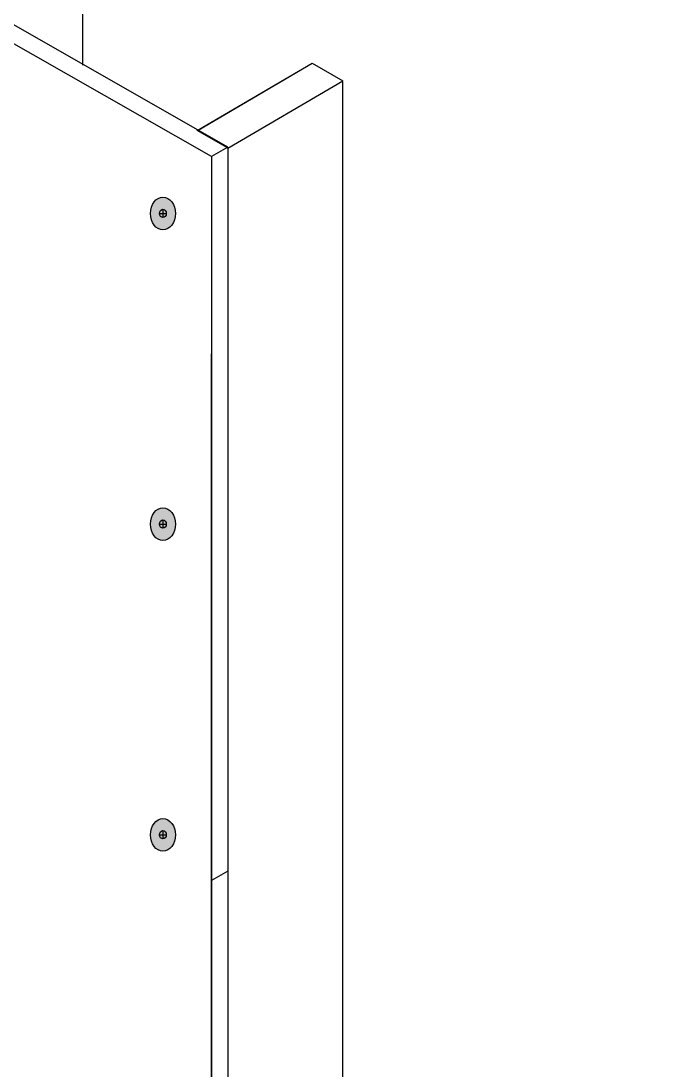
# Model space of a CAD drawing. Header units: inches. Extents: x -22 to 84, y -21 to 19.
# Drawn here: x 49.279 to 51.875, y -3.284 to 0.987 of the extents above; entities that cross this region are included whole.
import ezdxf

# ---------------------------------------------------------------- set-up
doc = ezdxf.new("R2010")
doc.units = ezdxf.units.IN
doc.header["$MEASUREMENT"] = 0
doc.layers.add('G-ANNO-TTLB', color=7, linetype='Continuous', lineweight=0)
doc.layers.add('TYVEK', color=7, linetype='Continuous', lineweight=0)

msp = doc.modelspace()

# ---------------------------------------------------------------- hatches: boundary and pattern name
at = {"layer": 'G-ANNO-TTLB', "true_color": 0xff00ff, "transparency": 33554687}
h = msp.add_hatch(color=6, dxfattribs=at)
edge = h.paths.add_edge_path()
edge.add_spline(control_points=[(71.2893, -15.0744), (71.2893, -15.0744), (30.6016, -15.0744), (30.6016, -15.0744), (30.6016, -15.0744), (30.6016, 19.0506), (30.6016, 19.0506), (30.6016, 19.0506), (71.2893, 19.0506), (71.2893, 19.0506), (71.2893, 19.0506), (71.2893, -15.0744), (71.2893, -15.0744)], knot_values=[0, 0, 0, 0, 1, 1, 1, 2, 2, 2, 3, 3, 3, 4, 4, 4, 4], degree=3, periodic=0)
edge = h.paths.add_edge_path()
edge.add_spline(control_points=[(30.7266, 18.9256), (30.7266, 18.9256), (30.7266, -14.9494), (30.7266, -14.9494), (30.7266, -14.9494), (71.1643, -14.9494), (71.1643, -14.9494), (71.1643, -14.9494), (71.1643, 18.9256), (71.1643, 18.9256), (71.1643, 18.9256), (30.7266, 18.9256), (30.7266, 18.9256)], knot_values=[0, 0, 0, 0, 1, 1, 1, 2, 2, 2, 3, 3, 3, 4, 4, 4, 4], degree=3, periodic=0)
edge.add_line((30.7266, 18.9256), (30.7266, 18.9256))
at = {"layer": 'TYVEK', "true_color": 0x003b71, "transparency": 33554687}
h = msp.add_hatch(color=156, dxfattribs=at)
h.dxf.hatch_style = 2
edge = h.paths.add_edge_path()
edge.add_ellipse((49.8563, 0.2033), major_axis=(0, 0.0664), ratio=0.766948, start_angle=0, end_angle=360)
h = msp.add_hatch(color=156, dxfattribs=at)
h.dxf.hatch_style = 2
edge = h.paths.add_edge_path()
edge.add_ellipse((49.8563, -1.0613), major_axis=(0, 0.0664), ratio=0.766948, start_angle=0, end_angle=360)
h = msp.add_hatch(color=156, dxfattribs=at)
h.dxf.hatch_style = 2
edge = h.paths.add_edge_path()
edge.add_ellipse((49.8563, -2.3263), major_axis=(0, 0.0664), ratio=0.766948, start_angle=0, end_angle=360)

# ---------------------------------------------------------------- linework, layer by layer
at = {"layer": 'G-ANNO-TTLB'}
for points in [[(71.2893, -15.0744), (71.2893, -15.0744), (30.6016, -15.0744), (30.6016, -15.0744), (30.6016, -15.0744), (30.6016, 19.0506), (30.6016, 19.0506), (30.6016, 19.0506), (71.2893, 19.0506), (71.2893, 19.0506), (71.2893, 19.0506), (71.2893, -15.0744), (71.2893, -15.0744)], [(30.7266, 18.9256), (30.7266, 18.9256), (30.7266, -14.9494), (30.7266, -14.9494), (30.7266, -14.9494), (71.1643, -14.9494), (71.1643, -14.9494), (71.1643, -14.9494), (71.1643, 18.9256), (71.1643, 18.9256), (71.1643, 18.9256), (30.7266, 18.9256), (30.7266, 18.9256)]]:
    msp.add_open_spline(points, degree=3, knots=[0, 0, 0, 0, 1, 1, 1, 2, 2, 2, 3, 3, 3, 4, 4, 4, 4], dxfattribs=at)
at = {"layer": 'TYVEK', "color": 33, "lineweight": 25, "true_color": 0xcc9966}
for p, q in [((50.1208, 0.4735), (46.3876, 2.6052)), ((50.1208, 0.4735), (50.054, 0.4348)), ((50.1208, 0.4735), (50.1208, -5.4204)), ((50.1208, -2.4735), (50.054, -2.5121))]:
    msp.add_line(p, q, dxfattribs=at)
at = {"layer": 'TYVEK', "color": 18, "lineweight": 25, "true_color": 0x000000}
for p, q in [((50.054, 0.4349), (46.3208, 2.5666)), ((50.054, 0.4349), (50.054, -5.4591)), ((50.054, -5.4591), (50.054, -0.3675))]:
    msp.add_line(p, q, dxfattribs=at)
at = {"layer": 'TYVEK', "color": 165, "lineweight": 25, "true_color": 0x4c5f99}
for p, q in [((49.5291, 1.3479), (49.5291, 0.8074)), ((49.9994, 0.5432), (50.4634, 0.8149)), ((50.4634, 0.8149), (50.588, 0.743)), ((50.1208, 0.4695), (50.588, 0.743)), ((50.5878, -5.1527), (50.5878, 0.7412))]:
    msp.add_line(p, q, dxfattribs=at)
at = {"layer": 'TYVEK', "color": 252, "lineweight": 25, "true_color": 0x848484}
for p, q in [((49.8563, 0.2208), (49.8563, 0.1866)), ((49.8428, 0.2037), (49.8698, 0.2037)), ((49.8428, -1.0609), (49.8698, -1.0609)), ((49.8563, -1.0437), (49.8563, -1.078)), ((49.8428, -2.3259), (49.8698, -2.3259)), ((49.8563, -2.3087), (49.8563, -2.343))]:
    msp.add_line(p, q, dxfattribs=at)
at = {"layer": 'TYVEK', "color": 165, "lineweight": 25, "true_color": 0x4c5f99}
msp.add_lwpolyline([(50.1209, 0.4695), (49.9959, 0.5411), (50.4632, 0.8148), (50.5882, 0.7431)], dxfattribs=at)
at = {"layer": 'TYVEK', "color": 18, "lineweight": 25, "true_color": 0x000000}
for centre in [(49.8563, 0.2033), (49.8563, -1.0613), (49.8563, -2.3263)]:
    msp.add_ellipse(centre, major_axis=(0, 0.0664), ratio=0.766948, dxfattribs=at)
at = {"layer": 'TYVEK', "color": 252, "lineweight": 25, "true_color": 0x848484}
for centre in [(49.8563, 0.2037), (49.8563, -1.0609), (49.8563, -2.3259)]:
    msp.add_ellipse(centre, major_axis=(0, 0.0171), ratio=0.788846, dxfattribs=at)

doc.saveas('drawing.dxf')
